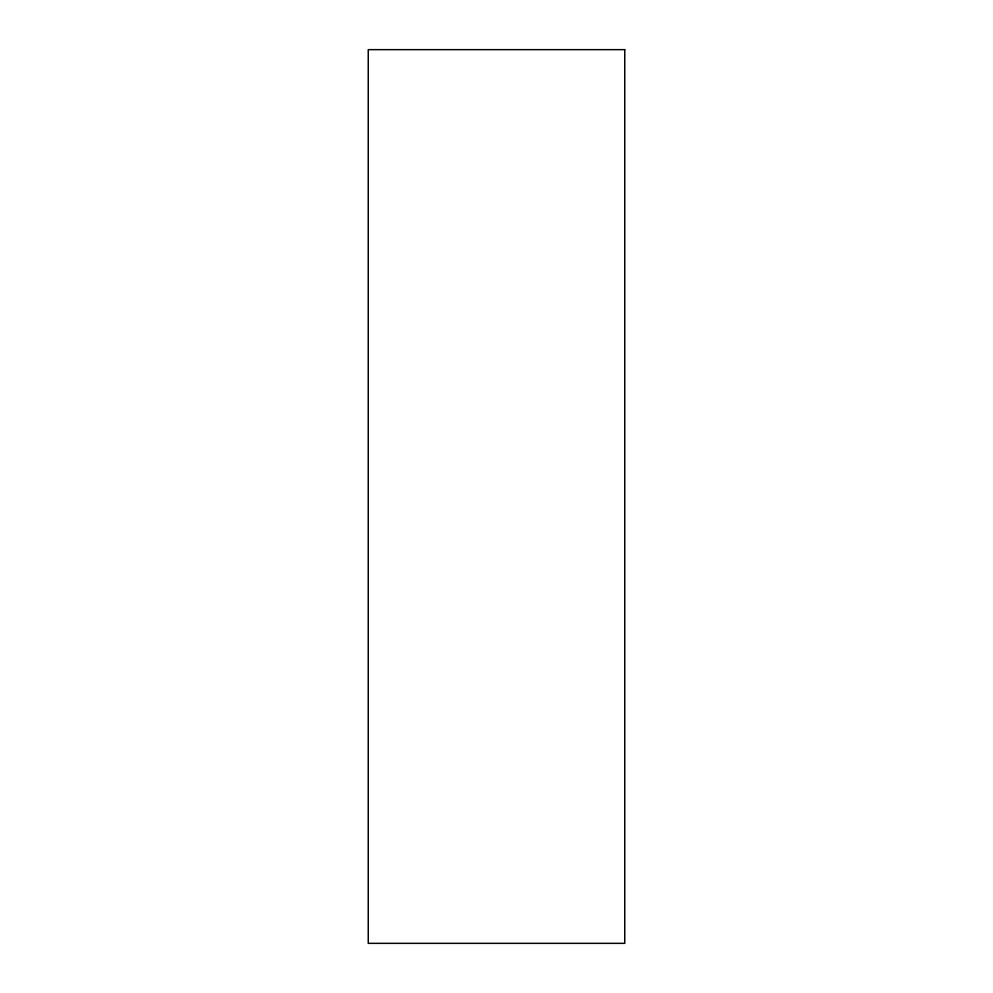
<?xml version="1.0" encoding="UTF-8"?>
<svg xmlns="http://www.w3.org/2000/svg" width="993" height="993" viewBox="0 0 993 993"><rect width="100%" height="100%" fill="white"/><g stroke="black" fill="none" stroke-linecap="round" stroke-linejoin="round"><path stroke-width="1.49" d="M624.758 49.65L368.242 49.65L368.242 943.35L624.758 943.35L624.758 49.65"/></g></svg>
